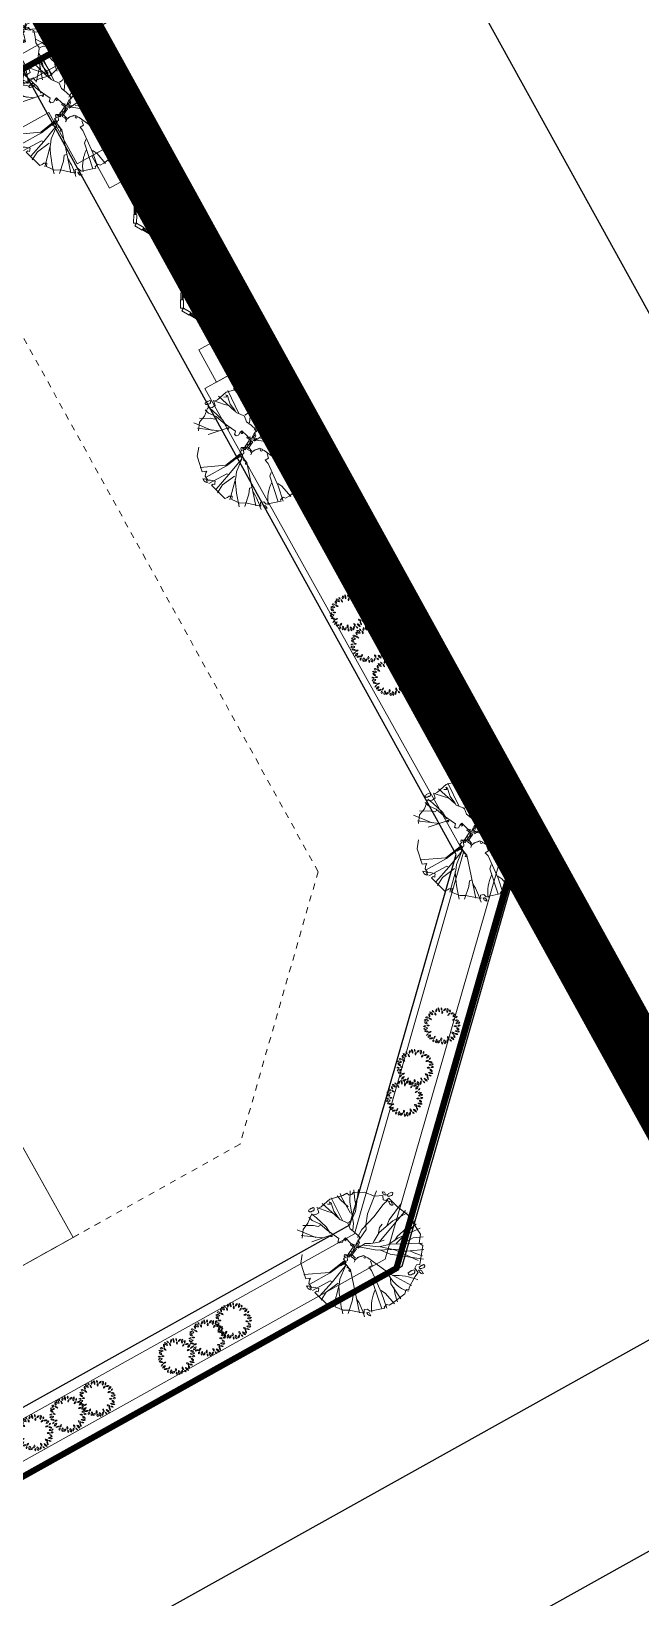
# Model space of a CAD drawing. Header units: millimetres. Extents: x 567980 to 569372, y 2065777 to 2066674.
# Drawn here: x 569104.72 to 569114.63, y 2066390.85 to 2066416.32 of the extents above; entities that cross this region are included whole.
import ezdxf

# ---------------------------------------------------------------- set-up
doc = ezdxf.new("R2010")
doc.units = ezdxf.units.MM
for name, pattern in [('ACAD_ISO10W100', [18.5, 12, -3, 0.5, -3]), ('CENTER', [3, 1.5, -0.5, 0.5, -0.5]), ('DASHDOT2', [0.5, 0.25, -0.125, 0, -0.125]), ('HIDDEN', [0.75, 0.5, -0.25])]:
    doc.linetypes.add(name, pattern=pattern)
for name, color, linetype, lineweight in [('A-COT VACH', 2, 'Continuous', 35), ('A-TUONG', 255, 'Continuous', 35), ('boDnv', 54, 'Continuous', 25), ('E- RANH GIOI', 1, 'CENTER', 13), ('E- Tuong', 4, 'Continuous', 13), ('i_Cay', 114, 'Continuous', 13), ('i_Hatch', 250, 'Continuous', 13), ('LD-CUA', 146, 'Continuous', 13), ('LD-THAY', 9, 'Continuous', 13)]:
    doc.layers.add(name, color=color, linetype=linetype, lineweight=lineweight)
for name, color, linetype in [('ChiaLo', 128, 'CENTER'), ('datOBt', 42, 'Continuous'), ('LogDg', 7, 'Continuous'), ('loKBT', 42, 'Continuous'), ('RANHGIOI', 2, 'HIDDEN'), ('TimDg', 222, 'Continuous'), ('ViaHeS', 32, 'Continuous')]:
    doc.layers.add(name, color=color, linetype=linetype)
doc.styles.add('rms', font='romans.shx', dxfattribs={"width": 0.7, "bigfont": 'vns.shx'})
doc.linetypes.add('ADL', pattern='A,0.125,-0.15,["++",rms,S=0.5,R=0,X=0,Y=-0.2245],-1.35,1.125', length=2.75)

# ---------------------------------------------------------------- blocks, each defined once
blk = doc.blocks.new('NEN')
at = {"layer": 'boDnv', "color": 10, "linetype": 'ADL', "ltscale": 0.25}
blk.add_lwpolyline([(236.622, -34.449), (249.689, -60.576), (255.475, -62.36), (412.421, 25.215), (414.146, 31.236), (400.061, 56.783), (394.08, 58.497), (238.515, -28.308)], close=True, dxfattribs=at)
at = {"layer": 'ChiaLo', "ltscale": 5}
blk.add_lwpolyline([(407.979, 44.494), (242.267, -47.972)], dxfattribs=at)
at = {"layer": 'datOBt'}
blk.add_lwpolyline([(235.548, -34.538), (248.986, -61.406), (255.589, -63.441), (413.268, 24.543), (415.221, 31.358), (400.736, 57.63), (393.956, 59.573), (237.678, -27.63)], close=True, dxfattribs=at)
at = {"layer": 'LogDg'}
blk.add_lwpolyline([(231.455, -36.414), (244.888, -63.273, 0.427514), (255.942, -66.68), (417.372, 23.397, 0.412716), (420.48, 34.246), (405.996, 60.518, 0.415712), (395.092, 63.642), (234.712, -25.849, 0.401037)], format="xyb", close=True, dxfattribs=at)
at = {"layer": 'loKBT'}
for points in [[(400.736, 57.63), (393.956, 59.573), (380.546, 52.09), (390.292, 34.625), (407.979, 44.494)], [(415.221, 31.358), (407.979, 44.494), (390.292, 34.625), (400.037, 17.16), (413.268, 24.543)]]:
    blk.add_lwpolyline(points, close=True, dxfattribs=at)
at = {"layer": 'RANHGIOI', "color": 1, "ltscale": 9, "const_width": 1}
blk.add_lwpolyline([(-499.271, -471.636), (-50.48, -321.024, 0.050684), (130.425, -239.135), (301.319, -139.843), (460, -51.299, 0.006594), (435.293, -5.051), (303.078, 234.769), (284.672, 225.077), (-55.993, 76.586), (-56.839, 76.223, -0.005137), (-90.743, 62.093)], format="xyb", dxfattribs=at)
at = {"layer": 'TimDg', "linetype": 'ACAD_ISO10W100', "ltscale": 0.75}
blk.add_lwpolyline([(431.013, 27.573), (246.062, -75.628)], dxfattribs=at)
at = {"layer": 'ViaHeS'}
blk.add_lwpolyline([(235.548, -34.538), (248.986, -61.406), (255.589, -63.441), (413.268, 24.543), (415.221, 31.358), (400.736, 57.63), (393.956, 59.573), (237.678, -27.63)], close=True, dxfattribs=at)
blk = doc.blocks.new('BT-01')
at = {"layer": 'E- RANH GIOI', "ltscale": 0.05}
blk.add_line((8003672, 959812), (7814006, 959900), dxfattribs=at)
at = {"layer": 'E- RANH GIOI', "ltscale": 0.05, "const_width": 100}
blk.add_lwpolyline([(7814691, 974897), (7819917, 979887), (7998786, 979804), (8003756, 974804), (8003589, 944820), (7998563, 939825), (7818090, 939908), (7813321, 944903), (7814691, 974897)], dxfattribs=at)
at = {"layer": 'E- RANH GIOI', "color": 5, "ltscale": 0.05, "true_color": 0x0000fa}
blk.add_lwpolyline([(7817633, 973558), (7821118, 976886), (7997538, 976805), (8000749, 973574), (8000596, 946075), (7997327, 942825), (7819374, 942907), (7816376, 946047)], close=True, dxfattribs=at)
at = {"layer": 'loKBT'}
for points in [[(8003756, 974804), (7998786, 979804), (7983438, 979811), (7983429, 959821), (8003672, 959812)], [(8003589, 944820), (8003672, 959812), (7983429, 959821), (7983419, 939832), (7998563, 939825)]]:
    blk.add_lwpolyline(points, close=True, dxfattribs=at)
blk = doc.blocks.new('mb-cay34')
for p, q in [((-516, 680), (-528, 668)), ((-483, 680), (-516, 680)), ((-475, 672), (-483, 664)), ((-479, 684), (-475, 684)), ((-475, 684), (-475, 672)), ((-472, 722), (-472, 746)), ((-472, 746), (-468, 746)), ((-468, 722), (-472, 722)), ((-456, 783), (-468, 775)), ((-468, 746), (-468, 775)), ((-468, 698), (-468, 722)), ((-460, 698), (-468, 698)), ((-460, 693), (-460, 698)), ((-448, 693), (-460, 693)), ((-456, 783), (-452, 779)), ((-452, 779), (-448, 779)), ((-448, 779), (-448, 775)), ((-448, 775), (-444, 775)), ((-448, 698), (-448, 693)), ((-440, 698), (-448, 698)), ((-444, 775), (-440, 771)), ((-440, 771), (-436, 771)), ((-436, 710), (-440, 702)), ((-440, 702), (-440, 698)), ((-436, 771), (-436, 767)), ((-436, 767), (-432, 762)), ((-432, 718), (-436, 710)), ((-432, 762), (-428, 762)), ((-428, 746), (-432, 742)), ((-432, 742), (-432, 718)), ((-428, 762), (-428, 746)), ((-414, 692), (-247, 741)), ((-406, 642), (-414, 692)), ((-376, 578), (-395, 673)), ((-349, 698), (-364, 683)), ((-364, 683), (-364, 669)), ((-310, 698), (-349, 698)), ((-320, 673), (-320, 669)), ((-315, 673), (-320, 673)), ((-315, 678), (-315, 673)), ((-310, 678), (-315, 678)), ((-300, 688), (-310, 678)), ((-305, 703), (-300, 703)), ((-300, 703), (-300, 688)), ((-141, 547), (-262, 817)), ((-247, 741), (-76, 813)), ((68, 270), (-144, 813)), ((-106, 585), (-103, 817)), ((-76, 813), (254, 836)), ((118, 536), (49, 859)), ((137, 688), (95, 855)), ((201, 471), (137, 688)), ((148, 528), (175, 874)), ((171, 395), (380, 802)), ((247, 722), (308, 851)), ((247, 524), (247, 722)), ((254, 836), (357, 760)), ((292, 323), (585, 703)), ((357, 760), (410, 787)), ((372, 547), (467, 775)), ((410, 787), (627, 620)), ((460, 646), (539, 711)), ((666, 677), (654, 669)), ((666, 677), (670, 673)), ((670, 673), (674, 673)), ((674, 673), (674, 669)), ((-657, 429), (-536, 528)), ((-368, 319), (-589, 589)), ((-536, 656), (-536, 652)), ((-528, 656), (-536, 656)), ((-504, 652), (-536, 652)), ((-536, 528), (-486, 639)), ((-528, 668), (-528, 656)), ((-504, 656), (-504, 652)), ((-492, 656), (-504, 656)), ((-487, 660), (-492, 660)), ((-492, 660), (-492, 656)), ((-483, 664), (-487, 664)), ((-487, 664), (-487, 660)), ((-486, 639), (-433, 612)), ((-433, 612), (-406, 642)), ((-285, 380), (-376, 578)), ((-373, 669), (-373, 664)), ((-364, 669), (-373, 669)), ((-335, 664), (-373, 664)), ((-335, 669), (-335, 664)), ((-320, 669), (-335, 669)), ((-84, 475), (-141, 547)), ((-53, 334), (-106, 585)), ((156, 467), (118, 536)), ((160, 372), (148, 528)), ((152, 190), (292, 464)), ((270, 410), (566, 627)), ((315, 445), (372, 547)), ((395, 597), (460, 646)), ((627, 620), (608, 574)), ((608, 574), (638, 532)), ((638, 532), (714, 544)), ((645, 444), (645, 473)), ((645, 473), (650, 473)), ((650, 616), (650, 640)), ((650, 640), (654, 640)), ((654, 616), (650, 616)), ((664, 517), (650, 507)), ((650, 473), (650, 507)), ((654, 640), (654, 669)), ((654, 591), (654, 616)), ((662, 591), (654, 591)), ((662, 587), (662, 591)), ((674, 587), (662, 587)), ((664, 517), (669, 512)), ((669, 512), (674, 512)), ((674, 669), (678, 669)), ((682, 591), (674, 591)), ((674, 591), (674, 587)), ((674, 512), (674, 507)), ((674, 507), (679, 507)), ((678, 669), (682, 665)), ((679, 507), (684, 503)), ((682, 665), (686, 665)), ((686, 604), (682, 596)), ((682, 596), (682, 591)), ((684, 503), (689, 503)), ((686, 665), (686, 660)), ((686, 660), (690, 656)), ((690, 612), (686, 604)), ((698, 568), (689, 568)), ((689, 568), (689, 563)), ((728, 563), (689, 563)), ((689, 503), (689, 498)), ((689, 498), (694, 493)), ((690, 656), (694, 656)), ((694, 640), (690, 636)), ((690, 636), (690, 612)), ((694, 656), (694, 640)), ((694, 493), (698, 493)), ((698, 473), (694, 468)), ((694, 468), (694, 439)), ((713, 597), (698, 582)), ((698, 582), (698, 568)), ((698, 493), (698, 473)), ((752, 597), (713, 597)), ((714, 544), (744, 471)), ((742, 568), (728, 568)), ((728, 568), (728, 563)), ((747, 572), (742, 572)), ((742, 572), (742, 568)), ((744, 471), (839, 327)), ((752, 577), (747, 577)), ((747, 577), (747, 572)), ((762, 587), (752, 577)), ((757, 602), (762, 602)), ((762, 602), (762, 587)), ((-634, 179), (-771, 262)), ((-767, 209), (-725, 224)), ((-623, 258), (-760, 319)), ((-729, 289), (-657, 429)), ((-479, 190), (-729, 376)), ((-714, 258), (-729, 289)), ((-725, 224), (-714, 258)), ((-562, 239), (-623, 258)), ((-239, 220), (-368, 319)), ((-209, 141), (-285, 380)), ((-114, 376), (-137, 433)), ((-53, 323), (-114, 376)), ((15, 217), (-53, 334)), ((0, 57), (122, 232)), ((46, 213), (61, 262)), ((61, 262), (76, 346)), ((122, 232), (171, 395)), ((133, 251), (270, 410)), ((167, 224), (292, 323)), ((528, 179), (828, 369)), ((650, 444), (645, 444)), ((650, 415), (650, 444)), ((660, 415), (650, 415)), ((660, 410), (660, 415)), ((674, 410), (660, 410)), ((684, 415), (674, 415)), ((674, 415), (674, 410)), ((689, 430), (684, 420)), ((684, 420), (684, 415)), ((694, 439), (689, 430)), ((839, 327), (870, 304)), ((858, 308), (843, 274)), ((843, 274), (889, 228)), ((889, 228), (919, 11)), ((-809, -46), (-763, 141)), ((-744, 114), (-809, 122)), ((-729, 80), (-801, 68)), ((-763, 141), (-767, 209)), ((-494, 114), (-744, 114)), ((-589, 129), (-729, 80)), ((-342, 80), (-634, 179)), ((-403, 0), (-486, -65)), ((-395, 68), (-479, 190)), ((-384, 11), (-403, 0)), ((-391, 23), (-395, 68)), ((-300, 0), (-384, 11)), ((-266, 27), (-342, 80)), ((-224, 34), (-300, 0)), ((-179, 194), (-239, 220)), ((-137, 61), (-224, 34)), ((-141, 34), (-209, 141)), ((-106, 46), (-179, 194)), ((-72, 4), (-137, 61)), ((-110, 23), (-61, 19)), ((-42, -72), (-110, 23)), ((-57, -38), (-72, 4)), ((-61, 19), (-38, -15)), ((-42, -49), (-19, 8)), ((-19, 8), (-19, -42)), ((-15, 84), (23, 152)), ((-4, -38), (-15, 84)), ((0, 0), (152, 190)), ((34, 182), (15, 217)), ((23, 152), (46, 213)), ((122, -19), (182, 19)), ((182, 19), (528, 179)), ((243, 30), (308, 19)), ((308, 19), (308, -34)), ((600, 156), (665, 122)), ((665, 122), (923, 144)), ((748, -8), (938, 30)), ((919, 11), (919, -46)), ((-456, -38), (-817, -19)), ((-775, -209), (-809, -46)), ((-513, -72), (-809, -171)), ((-669, -156), (-794, -266)), ((-756, -57), (-779, -72)), ((-779, -72), (-744, -72)), ((-775, -266), (-775, -209)), ((-744, -72), (-763, -110)), ((-706, -68), (-756, -57)), ((-631, -80), (-706, -68)), ((-623, -110), (-669, -156)), ((-524, -68), (-631, -80)), ((-486, -65), (-524, -68)), ((-258, -205), (-444, -296)), ((-220, -243), (-258, -205)), ((-114, -91), (-220, -122)), ((-220, -122), (-213, -152)), ((-213, -152), (-186, -194)), ((-186, -194), (-198, -228)), ((-99, -106), (-114, -91)), ((-104, -87), (-76, -56)), ((-55, -66), (-104, -87)), ((-8, -65), (-99, -106)), ((-38, -15), (-57, -38)), ((-50, -64), (-23, -102)), ((-48, -97), (20, -227)), ((-19, -42), (-27, -53)), ((-23, -84), (42, -213)), ((-23, -102), (3, -87)), ((3, -140), (-19, -152)), ((-19, -152), (-4, -190)), ((3, -216), (-19, -247)), ((42, -213), (-15, -243)), ((-7, -61), (50, -182)), ((-4, -190), (34, -190)), ((3, -87), (3, -140)), ((34, -190), (3, -216)), ((30, -152), (15, -201)), ((46, -152), (103, -137)), ((50, -182), (88, -160)), ((88, -160), (125, -156)), ((106, -114), (122, -19)), ((110, -91), (125, -34)), ((118, -152), (110, -91)), ((125, -156), (141, -179)), ((308, -34), (368, -23)), ((368, -23), (714, -53)), ((501, -46), (539, -91)), ((539, -91), (915, -163)), ((684, -42), (748, -8)), ((714, -53), (942, -95)), ((927, -122), (862, -327)), ((919, -46), (893, -72)), ((893, -72), (908, -122)), ((908, -122), (927, -122)), ((-824, -339), (-820, -339)), ((-824, -363), (-824, -339)), ((-820, -363), (-824, -363)), ((-807, -302), (-820, -310)), ((-820, -339), (-820, -310)), ((-820, -387), (-820, -363)), ((-811, -387), (-820, -387)), ((-811, -391), (-811, -387)), ((-799, -391), (-811, -391)), ((-807, -302), (-803, -306)), ((-803, -306), (-799, -306)), ((-799, -306), (-799, -310)), ((-799, -310), (-795, -310)), ((-799, -387), (-799, -391)), ((-791, -387), (-799, -387)), ((-795, -310), (-791, -314)), ((-791, -314), (-787, -314)), ((-787, -375), (-791, -383)), ((-791, -383), (-791, -387)), ((-787, -314), (-787, -318)), ((-787, -318), (-783, -323)), ((-783, -367), (-787, -375)), ((-783, -323), (-779, -323)), ((-779, -339), (-783, -343)), ((-783, -343), (-783, -367)), ((-779, -323), (-779, -339)), ((-748, -270), (-775, -266)), ((-669, -342), (-756, -376)), ((-718, -277), (-748, -270)), ((-741, -391), (-714, -327)), ((-661, -486), (-741, -391)), ((-669, -414), (-733, -433)), ((-714, -327), (-718, -277)), ((-490, -285), (-669, -342)), ((-574, -342), (-669, -414)), ((-596, -429), (-638, -513)), ((-551, -380), (-596, -429)), ((-444, -296), (-574, -342)), ((-376, -403), (-558, -654)), ((-551, -334), (-551, -380)), ((-384, -281), (-490, -285)), ((-349, -258), (-406, -566)), ((-213, -232), (-220, -243)), ((-198, -228), (-213, -232)), ((-19, -247), (0, -262)), ((0, -262), (22, -262)), ((19, -247), (27, -293)), ((27, -232), (76, -255)), ((27, -293), (91, -281)), ((91, -281), (57, -304)), ((57, -304), (99, -559)), ((76, -255), (72, -312)), ((72, -293), (110, -555)), ((72, -312), (84, -391)), ((84, -391), (95, -483)), ((87, -300), (137, -293)), ((91, -312), (129, -315)), ((91, -376), (91, -312)), ((129, -315), (254, -475)), ((129, -319), (156, -388)), ((137, -293), (209, -281)), ((148, -304), (213, -281)), ((156, -388), (235, -585)), ((213, -281), (809, -467)), ((555, -388), (547, -426)), ((547, -426), (615, -475)), ((847, -410), (703, -578)), ((817, -342), (801, -388)), ((801, -388), (847, -410)), ((862, -327), (817, -342)), ((857, -371), (857, -376)), ((865, -371), (857, -371)), ((889, -376), (857, -376)), ((877, -347), (865, -359)), ((865, -359), (865, -371)), ((910, -347), (877, -347)), ((889, -371), (889, -376)), ((901, -371), (889, -371)), ((901, -367), (901, -371)), ((906, -367), (901, -367)), ((906, -363), (906, -367)), ((910, -363), (906, -363)), ((918, -355), (910, -363)), ((914, -343), (918, -343)), ((918, -343), (918, -355)), ((-638, -513), (-669, -563)), ((-619, -589), (-661, -486)), ((-429, -486), (-653, -665)), ((-517, -661), (-619, -589)), ((99, -559), (-53, -893)), ((110, -555), (110, -886)), ((209, -608), (205, -897)), ((235, -589), (209, -608)), ((235, -585), (327, -848)), ((254, -475), (323, -524)), ((292, -528), (319, -737)), ((323, -524), (555, -749)), ((665, -650), (566, -726)), ((615, -475), (741, -612)), ((703, -578), (665, -650)), ((-213, -851), (-315, -772)), ((15, -897), (-213, -851)), ((38, -836), (15, -897)), ((53, -859), (38, -836)), ((91, -893), (53, -859)), ((160, -886), (91, -893)), ((175, -855), (160, -886)), ((224, -802), (175, -855)), ((247, -821), (224, -802)), ((243, -848), (262, -832)), ((247, -878), (243, -848)), ((505, -802), (247, -878)), ((262, -832), (247, -821)), ((319, -737), (384, -855)), ((524, -696), (505, -734)), ((505, -734), (509, -764)), ((509, -764), (505, -802)), ((566, -726), (524, -696)), ((119, -934), (109, -934)), ((109, -934), (109, -939)), ((148, -939), (109, -939)), ((133, -905), (119, -919)), ((119, -919), (119, -934)), ((172, -905), (133, -905)), ((162, -934), (148, -934)), ((148, -934), (148, -939)), ((167, -929), (162, -929)), ((162, -929), (162, -934)), ((172, -924), (167, -924)), ((167, -924), (167, -929)), ((182, -914), (172, -924)), ((177, -900), (182, -900)), ((182, -900), (182, -914))]:
    blk.add_line(p, q)
for centre, radius in [((154, -13), 15.3), ((-195, -136), 11.7), ((-343, -280), 11.7), ((217, -295), 11.7)]:
    blk.add_circle(centre, radius)
for centre, radius, start, end in [((1371, -208), 898, 129.3545, 152.6092), ((554, 627), 468, 262.5537, 314.3375), ((1052, 958), 883, 248.5622, 262.3516), ((1081, 207), 551, 215.15, 249.1841), ((648, -1520), 1117, 77.3352, 91.8505), ((1165, 1074), 1813, 242.8644, 255.3539)]:
    blk.add_arc(centre, radius, start, end)
blk = doc.blocks.new('mb-cay40')
at = {"color": 0, "linetype": 'ByBlock'}
for centre, radius, start, end in [((-654, 503), 44.2, 163.4933, 274.4697), ((-693, 471), 44.2, 343.4933, 94.4697), ((-542, 597), 98.1, 183.3189, 263.1904), ((-651, 494), 98.1, 3.3189, 83.1904), ((-554, 556), 69.9, 25.4537, 116.6852), ((-522, 648), 69.9, 205.4537, 296.6852), ((-427, 694), 54.1, 146.8151, 244.0193), ((-496, 675), 54.1, 326.8151, 64.0193), ((-390, 597), 66.9, 168.8066, 257.6391), ((-470, 545), 66.9, 348.8066, 77.6391), ((-300, 710), 100, 149.4737, 231.7586), ((-448, 683), 100, 329.4737, 51.7586), ((-231, 779), 98.1, 192.306, 259.6849), ((-344, 662), 98.1, 12.306, 79.6849), ((-148, 638), 79.7, 145.5248, 220.8327), ((-273, 631), 79.7, 325.5248, 40.8327), ((-136, 737), 62.9, 125.4093, 202.7101), ((-231, 764), 62.9, 305.4093, 22.7101), ((16, 684), 137, 133.8117, 194.3077), ((-211, 749), 137, 313.8117, 14.3077), ((113, 711), 137, 163.4642, 212.7906), ((49, 562), 68.8, 103.8914, 198.9039), ((-134, 676), 137, 343.4642, 32.7906), ((-33, 607), 68.8, 283.8914, 18.9039), ((138, 616), 80.6, 104.1004, 168.465), ((40, 710), 80.6, 284.1004, 348.465), ((230, 506), 141, 100.3005, 160.4476), ((72, 692), 141, 280.3005, 340.4476), ((260, 521), 76.9, 122.5817, 207.18), ((150, 551), 76.9, 302.5817, 27.18), ((-767, 152), 75.6, 44.2576, 108.5927), ((-736, 277), 75.6, 224.2576, 288.5927), ((-743, 226), 96, 30.9482, 110.5784), ((-695, 365), 96, 210.9482, 290.5784), ((-787, 176), 111, 280.8762, 345.4479), ((-659, 40), 111, 100.8762, 165.4479), ((-690, -39), 87.4, 54.9745, 151.3792), ((-716, 74), 87.4, 234.9745, 331.3792), ((-680, 301), 102, 69.7201, 135.6489), ((-718, 468), 102, 249.7201, 315.6489), ((-638, 119), 83.9, 60.5095, 129.292), ((-649, 257), 83.9, 240.5095, 309.292), ((-620, 357), 75.8, 22.5723, 98.3335), ((-561, 461), 75.8, 202.5723, 278.3335), ((213, 369), 79.6, 86.0282, 161.3698), ((143, 474), 79.6, 266.0282, 341.3698), ((159, -75), 77.3, 28.8072, 103.9199), ((208, 37), 77.3, 208.8072, 283.9199), ((243, 141), 78, 58.8748, 131.2135), ((232, 267), 78, 238.8748, 311.2135), ((320, 284), 110, 64.7353, 140.5781), ((282, 453), 110, 244.7353, 320.5781), ((314, -59), 90.4, 71.3712, 141.7535), ((272, 83), 90.4, 251.3712, 321.7535), ((300, 426), 53.5, 59.9815, 155.6676), ((278, 494), 53.5, 239.9815, 335.6676), ((293, 25), 97.6, 29.1952, 106.7189), ((350, 166), 97.6, 209.1952, 286.7189), ((359, 242), 79.1, 90.2529, 173.5221), ((280, 330), 79.1, 270.2529, 353.5221), ((344, 142), 53.6, 28.1981, 112.1918), ((371, 217), 53.6, 208.1981, 292.1918), ((-675, -123), 70, 71.8192, 140.0818), ((-707, -12), 70, 251.8192, 320.0818), ((-557, -163), 78, 113.4753, 203.456), ((-660, -123), 78, 293.4753, 23.456), ((-617, 21), 75, 267.1724, 337.2365), ((-551, -83), 75, 87.1724, 157.2365), ((-605, -147), 107, 271.6328, 352.0268), ((-496, -269), 107, 91.6328, 172.0268), ((-473, -294), 49.3, 76.5419, 193.4774), ((-509, -257), 49.3, 256.5419, 13.4774), ((-342, -221), 95.9, 122.8873, 186.7253), ((-489, -152), 95.9, 302.8873, 6.7253), ((-314, -281), 91.1, 159.117, 230.3606), ((-457, -318), 91.1, 339.117, 50.3606), ((-220, -348), 109, 122.117, 201.7275), ((-379, -297), 109, 302.117, 21.7275), ((-170, -364), 62.5, 129.7475, 206.0709), ((-267, -343), 62.5, 309.7475, 26.0709), ((-133, -236), 75.4, 148.7877, 221.5977), ((-253, -247), 75.4, 328.7877, 41.5977), ((-160, -372), 84.6, 5.3196, 80.419), ((-61, -281), 84.6, 185.3196, 260.419), ((100, -278), 148, 165.2071, 218.3217), ((-159, -332), 148, 345.2071, 38.3217), ((-19, -211), 70.3, 353.65, 74.6514), ((70, -151), 70.3, 173.65, 254.6514), ((110, -276), 64.3, 156.7754, 231.288), ((11, -301), 64.3, 336.7754, 51.288), ((113, -290), 96.7, 38.6962, 106.2415), ((162, -137), 96.7, 218.6962, 286.2415), ((133, -213), 116, 6.5487, 76.8911), ((275, -87), 116, 186.5487, 256.8911), ((243, -118), 50.7, 359.2557, 87.6287), ((296, -68), 50.7, 179.2557, 267.6287)]:
    blk.add_arc(centre, radius, start, end, dxfattribs=at)
blk = doc.blocks.new('COT220')
at = {"layer": 'i_Hatch'}
h = blk.add_hatch(color=256, dxfattribs=at)
h.dxf.hatch_style = 1
h.paths.add_polyline_path([(-124343786, 101818213), (-124343566, 101818213), (-124343566, 101818433), (-124343786, 101818433)])
at = {"layer": 'A-COT VACH'}
for p, q in [((-124343786, 101818433), (-124343566, 101818213)), ((-124343786, 101818213), (-124343566, 101818433))]:
    blk.add_line(p, q, dxfattribs=at)
blk.add_lwpolyline([(-124343786, 101818213), (-124343566, 101818213), (-124343566, 101818433), (-124343786, 101818433)], close=True, dxfattribs=at)
blk = doc.blocks.new('LUOICOT A-BT2')
at = {"layer": 'E- Tuong'}
for p in [(131374871, -100959102), (131378671, -100959102), (131383471, -100959102), (131374871, -100963802), (131378671, -100963802), (131383471, -100963802), (131374871, -100967822), (131378671, -100967822), (131383471, -100967822), (131383471, -100971472), (131374871, -100973723), (131378671, -100973723), (131381221, -100973723)]:
    blk.add_blockref('COT220', p, dxfattribs=at)
blk = doc.blocks.new('TANG 1 BT2')
at = {"layer": 'i_Hatch', "color": 252, "transparency": 33554687}
blk.add_blockref('LUOICOT A-BT2', (0, -115381), dxfattribs=at)
blk = doc.blocks.new('MB TANG 1 BT2')
at = {"layer": 'LD-THAY', "xscale": 1.000536784354254, "yscale": 1.000536784354254, "zscale": 1.000536784354254, "rotation": 0.02648139157141569}
blk.add_blockref('TANG 1 BT2', (-3429, -3651), dxfattribs=at)
blk = doc.blocks.new('cd2400')
for p, q in [((433, 355), (125, 178)), ((643, 355), (951, 178)), ((1697, 355), (1389, 178)), ((1907, 355), (2215, 178))]:
    blk.add_line(p, q)
at = {"color": 251, "linetype": 'DASHDOT2'}
blk.add_line((2320, 100), (20, 100), dxfattribs=at)
for points in [[(538, 393), (443, 338), (423, 372), (518, 428)], [(538, 393), (633, 338), (653, 372), (558, 428)], [(1802, 393), (1707, 338), (1687, 372), (1782, 428)], [(1802, 393), (1897, 338), (1917, 372), (1822, 428)], [(-30, 0), (-30, 140), (20, 140), (20, 100), (30, 100), (30, 0)], [(40, 105), (135, 160), (115, 195), (20, 140)], [(1036, 105), (941, 160), (961, 195), (1056, 140)], [(1024, 166), (999, 181), (1006, 193), (1032, 179)], [(1304, 105), (1399, 160), (1379, 195), (1284, 140)], [(1316, 166), (1341, 181), (1334, 193), (1308, 179)], [(2300, 105), (2205, 160), (2225, 195), (2320, 140)], [(2370, 0), (2370, 140), (2320, 140), (2320, 100), (2310, 100), (2310, 0)]]:
    blk.add_lwpolyline(points, close=True)
at = {"color": 9}
for points in [[(440, 342), (133, 165), (118, 191), (425, 368)], [(636, 342), (943, 165), (958, 191), (651, 368)], [(1704, 342), (1397, 165), (1382, 191), (1689, 368)], [(1900, 342), (2207, 165), (2222, 191), (1915, 368)]]:
    blk.add_lwpolyline(points, close=True, dxfattribs=at)

msp = doc.modelspace()

# ---------------------------------------------------------------- linework, layer by layer
at = {"layer": 'RANHGIOI', "color": 1, "ltscale": 9, "const_width": 1}
msp.add_lwpolyline([(568198.209, 2065900.061), (568647.001, 2066050.673, 0.050684), (568827.906, 2066132.562), (568998.799, 2066231.855), (569157.481, 2066320.398, 0.006594), (569132.774, 2066366.646), (569000.559, 2066606.466), (568982.152, 2066596.774), (568641.488, 2066448.283), (568640.642, 2066447.92, -0.005137), (568606.738, 2066433.79)], format="xyb", dxfattribs=at)

# ---------------------------------------------------------------- next in the draw order: block references
at = {"layer": 'boDnv'}
msp.add_blockref('NEN', (568697.481, 2066371.697), dxfattribs=at)

# ---------------------------------------------------------------- next in the draw order: linework, layer by layer
at = {"layer": 'A-TUONG', "elevation": 0}
for points in [[(569087.706, 2066406.261), (569105.372, 2066416.147), (569098.136, 2066429.269), (569091.355, 2066431.218), (569077.948, 2066423.707), (569087.706, 2066406.261)], [(569087.706, 2066406.261), (569105.372, 2066416.147), (569098.136, 2066429.269), (569091.355, 2066431.218), (569077.948, 2066423.707), (569087.706, 2066406.261)], [(569087.694, 2066406.283), (569105.373, 2066416.144), (569112.63, 2066403.034), (569110.659, 2066396.208), (569097.435, 2066388.827), (569087.694, 2066406.283)], [(569087.694, 2066406.283), (569105.373, 2066416.144), (569112.63, 2066403.034), (569110.659, 2066396.208), (569097.435, 2066388.827), (569087.694, 2066406.283)]]:
    msp.add_lwpolyline(points, dxfattribs=at)
at = {"layer": 'ChiaLo', "ltscale": 5, "elevation": 0}
msp.add_lwpolyline([(569106.134, 2066416.569), (568939.641, 2066323.655)], dxfattribs=at)
msp.add_lwpolyline([(569106.134, 2066416.569), (568939.641, 2066323.655)], dxfattribs=at)
msp.add_lwpolyline([(569106.134, 2066416.569), (568939.641, 2066323.655)], dxfattribs=at)
at = {"layer": 'E- RANH GIOI', "color": 5, "ltscale": 0.05, "true_color": 0x0000fa}
msp.add_line((569095.974, 2066391.445, 0), (569105.863, 2066396.964, 0), dxfattribs=at)
msp.add_line((569095.974, 2066391.445, 0), (569105.863, 2066396.964, 0), dxfattribs=at)
at = {"layer": 'E- RANH GIOI', "ltscale": 0.05, "const_width": 0.0999, "elevation": 0}
for points in [[(569105.372, 2066416.147), (569087.706, 2066406.261), (569077.948, 2066423.707), (569091.355, 2066431.218), (569098.136, 2066429.269)], [(569105.372, 2066416.147), (569087.706, 2066406.261), (569077.948, 2066423.707), (569091.355, 2066431.218), (569098.136, 2066429.269)], [(569105.373, 2066416.144), (569087.694, 2066406.283), (569097.435, 2066388.827), (569110.659, 2066396.208), (569112.63, 2066403.034)], [(569105.373, 2066416.144), (569087.694, 2066406.283), (569097.435, 2066388.827), (569110.659, 2066396.208), (569112.63, 2066403.034)]]:
    msp.add_lwpolyline(points, close=True, dxfattribs=at)
at = {"layer": 'LD-THAY'}
for p, q in [((569102.915, 2066401.157, 0), (569105.403, 2066396.709, 0)), ((569102.915, 2066401.157, 0), (569105.403, 2066396.709, 0)), ((569105.403, 2066396.709, 0), (569097.719, 2066392.42, 0)), ((569105.403, 2066396.709, 0), (569097.719, 2066392.42, 0))]:
    msp.add_line(p, q, dxfattribs=at)
at = {"layer": 'LD-THAY', "elevation": 0}
for points in [[(569087.706, 2066406.261), (569105.372, 2066416.147), (569098.136, 2066429.269), (569091.355, 2066431.218), (569077.948, 2066423.707), (569087.706, 2066406.261)], [(569087.706, 2066406.261), (569105.372, 2066416.147), (569098.136, 2066429.269), (569091.355, 2066431.218), (569077.948, 2066423.707), (569087.706, 2066406.261)], [(569080.092, 2066423.968), (569079.8, 2066424.491), (569078.247, 2066423.623), (569087.79, 2066406.56), (569105.06, 2066416.224), (569104.149, 2066417.876)], [(569080.092, 2066423.968), (569079.8, 2066424.491), (569078.247, 2066423.623), (569087.79, 2066406.56), (569105.06, 2066416.224), (569104.149, 2066417.876)], [(569087.694, 2066406.283), (569105.373, 2066416.144), (569112.63, 2066403.034), (569110.659, 2066396.208), (569097.435, 2066388.827), (569087.694, 2066406.283)], [(569087.694, 2066406.283), (569105.373, 2066416.144), (569112.63, 2066403.034), (569110.659, 2066396.208), (569097.435, 2066388.827), (569087.694, 2066406.283)], [(569098.781, 2066390.517), (569099.074, 2066389.993), (569097.52, 2066389.126), (569087.993, 2066406.198), (569105.276, 2066415.838), (569106.009, 2066414.475)], [(569098.781, 2066390.517), (569099.074, 2066389.993), (569097.52, 2066389.126), (569087.993, 2066406.198), (569105.276, 2066415.838), (569106.009, 2066414.475)], [(569098.781, 2066390.517), (569097.752, 2066389.942), (569088.809, 2066405.966), (569105.01, 2066415.003), (569105.469, 2066414.165), (569105.989, 2066414.452)], [(569098.781, 2066390.517), (569097.752, 2066389.942), (569088.809, 2066405.966), (569105.01, 2066415.003), (569105.469, 2066414.165), (569105.989, 2066414.452)], [(569108.078, 2066410.808), (569112.394, 2066403.017), (569110.476, 2066396.357), (569102.392, 2066391.845), (569102.1, 2066392.369)], [(569108.078, 2066410.808), (569112.394, 2066403.017), (569110.476, 2066396.357), (569102.392, 2066391.845), (569102.1, 2066392.369)], [(569108.054, 2066410.794), (569107.546, 2066410.51), (569111.751, 2066402.973), (569109.977, 2066396.765), (569102.1, 2066392.369)], [(569108.054, 2066410.794), (569107.546, 2066410.51), (569111.751, 2066402.973), (569109.977, 2066396.765), (569102.1, 2066392.369)], [(569098.093, 2066409.797), (569097.125, 2066409.257), (569096.55, 2066410.287), (569089.838, 2066406.541), (569096.35, 2066394.874), (569096.35, 2066394.874), (569097.719, 2066392.42), (569105.207, 2066396.599), (569105.403, 2066396.709), (569102.919, 2066401.16), (569103.439, 2066401.449), (569100.487, 2066406.738), (569099.964, 2066406.446), (569098.093, 2066409.797)], [(569098.093, 2066409.797), (569097.125, 2066409.257), (569096.55, 2066410.287), (569089.838, 2066406.541), (569096.35, 2066394.874), (569096.35, 2066394.874), (569097.719, 2066392.42), (569105.207, 2066396.599), (569105.403, 2066396.709), (569102.919, 2066401.16), (569103.439, 2066401.449), (569100.487, 2066406.738), (569099.964, 2066406.446), (569098.093, 2066409.797)]]:
    msp.add_lwpolyline(points, dxfattribs=at)
for points in [[(569106.232, 2066414.586), (569105.707, 2066414.296), (569105.997, 2066413.771), (569106.522, 2066414.06)], [(569106.232, 2066414.586), (569105.707, 2066414.296), (569105.997, 2066413.771), (569106.522, 2066414.06)], [(569107.971, 2066411.433), (569107.445, 2066411.144), (569107.735, 2066410.618), (569108.26, 2066410.908)], [(569107.971, 2066411.433), (569107.445, 2066411.144), (569107.735, 2066410.618), (569108.26, 2066410.908)]]:
    msp.add_lwpolyline(points, close=True, dxfattribs=at)

# ---------------------------------------------------------------- next in the draw order: block references
at = {"layer": 'i_Cay', "extrusion": (0, 0, -1), "zscale": -0.001142244004148568}
for p, xscale, yscale, rotation in [((-569104.628, 2066416.435, 0), 0.001142244004148569, 0.001142244004148569, 60.78133737564991), ((-569104.628, 2066416.435, 0), 0.001142244004148569, 0.001142244004148569, 60.78133737564991), ((-569105.38, 2066415.089, 0), -0.001142244004148568, 0.001142244004148568, 60.83430015879275), ((-569105.38, 2066415.089, 0), -0.001142244004148568, 0.001142244004148568, 60.83430015879275), ((-569108.39, 2066409.674, 0), -0.001142244004148568, 0.001142244004148568, 60.83430015879275), ((-569108.39, 2066409.674, 0), -0.001142244004148568, 0.001142244004148568, 60.83430015879275), ((-569111.965, 2066403.291, 0), -0.001142244004148568, 0.001142244004148568, 60.83430015879275), ((-569111.965, 2066403.291, 0), -0.001142244004148568, 0.001142244004148568, 60.83430015879275), ((-569110.073, 2066396.549, 0), -0.001142244004148568, 0.001142244004148568, 60.83430015879275), ((-569110.073, 2066396.549, 0), -0.001142244004148568, 0.001142244004148568, 60.83430015879275)]:
    msp.add_blockref('mb-cay34', p, dxfattribs=dict(at, xscale=xscale, yscale=yscale, rotation=rotation))
at = {"layer": 'i_Cay', "xscale": -0.0004997317518149991, "yscale": 0.0004997317518149989, "zscale": 0.0004997317518149989, "rotation": 209.1656998412072}
for p in [(569109.915, 2066407, 0), (569109.915, 2066407, 0), (569110.252, 2066406.488, 0), (569110.252, 2066406.488, 0), (569110.596, 2066405.949, 0), (569110.596, 2066405.949, 0), (569111.435, 2066400.284, 0), (569111.435, 2066400.284, 0), (569111.003, 2066399.608, 0), (569111.003, 2066399.608, 0), (569110.829, 2066399.108, 0), (569110.829, 2066399.108, 0), (569108.048, 2066395.485, 0), (569108.048, 2066395.485, 0), (569107.624, 2066395.209, 0), (569107.624, 2066395.209, 0), (569107.123, 2066394.908, 0), (569107.123, 2066394.908, 0), (569105.835, 2066394.225, 0), (569105.835, 2066394.225, 0), (569105.359, 2066393.967, 0), (569105.359, 2066393.967, 0), (569104.824, 2066393.668, 0), (569104.824, 2066393.668, 0)]:
    msp.add_blockref('mb-cay40', p, dxfattribs=at)
at = {"layer": 'LD-CUA', "extrusion": (0, 0, -1), "xscale": 0.001250000000008392, "yscale": 0.001250000000008392, "zscale": -0.001250000000008393, "rotation": 241.1275776665123}
msp.add_blockref('cd2400', (-569106.54, 2066414.028, 0), dxfattribs=at)
msp.add_blockref('cd2400', (-569106.54, 2066414.028, 0), dxfattribs=at)
at = {"layer": 'LD-THAY', "extrusion": (0, 0, -1), "xscale": -0.0009994635036299974, "yscale": 0.0009994635036299979, "zscale": -0.0009994635036299974, "rotation": 330.8343001587928}
msp.add_blockref('MB TANG 1 BT2', (-563316.425, 2062331.563, 0), dxfattribs=at)
msp.add_blockref('MB TANG 1 BT2', (-563316.425, 2062331.563, 0), dxfattribs=at)
at = {"layer": 'loKBT', "xscale": 0.001000000000001394, "yscale": 0.001000000000001394, "zscale": 0.001000000000001394, "rotation": 29.19218123277868}
msp.add_blockref('BT-01', (562586.395, 2061674.528, 0), dxfattribs=at)
msp.add_blockref('BT-01', (562586.395, 2061674.528, 0), dxfattribs=at)

doc.saveas('drawing.dxf')
